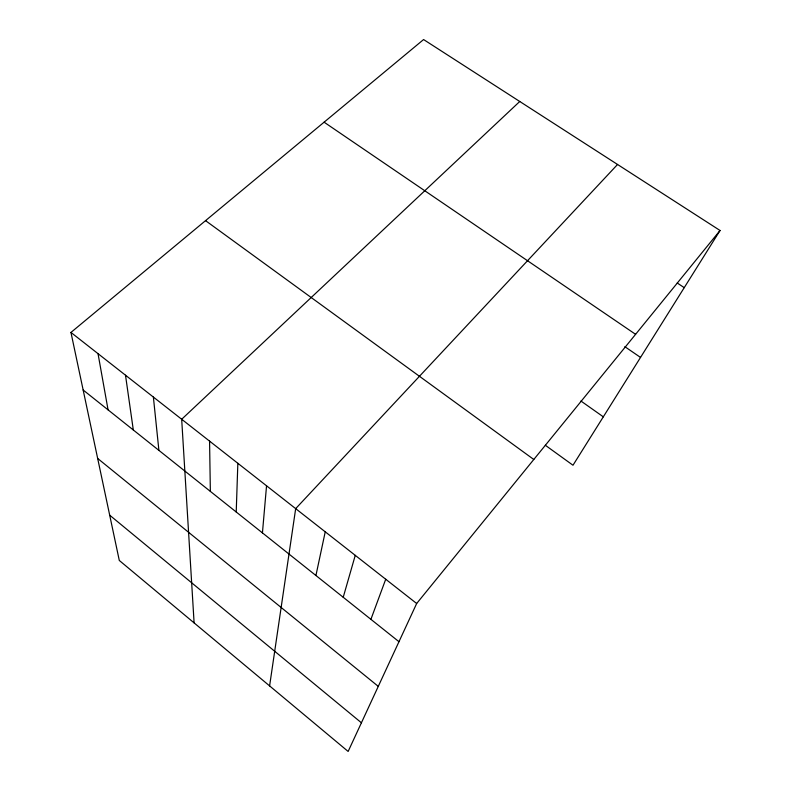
<?xml version="1.0" encoding="UTF-8"?>
<svg xmlns="http://www.w3.org/2000/svg" width="791" height="791" viewBox="0 0 791 791"><rect width="100%" height="100%" fill="white"/><g stroke="black" fill="none" stroke-linecap="round" stroke-linejoin="round"><path stroke-width="1.19" d="M236.222 511.985L237.844 463.299M262.434 532.877L266.547 485.803M269.602 685.906L295.676 508.643L617.553 164.469M315.925 575.512L325.239 531.819M343.225 597.274L355.258 555.351M370.91 619.333L385.721 579.249M720.047 230.488L416.669 603.503L348.139 751.45L119.293 560.453L70.953 332.438L423.59 39.55L720.047 230.488L572.991 465.237L545.325 445.254M519.756 101.485L181.683 419.26L194.102 622.883M677.234 283L684.245 287.647M324.102 122.18L635.598 334.326M624.841 346.676L640.532 357.433M580.92 401.017L603.315 416.827M205.541 220.649L533.796 459.482M70.953 332.438L416.669 603.503M83.154 390.003L398.971 641.699M97.669 458.454L378.286 686.37M109.702 515.198L361.418 722.786M98.025 353.666L108.07 409.857M125.502 375.211L133.313 429.978M153.385 397.072L158.902 450.366M209.566 441.121L210.357 491.379"/></g></svg>
